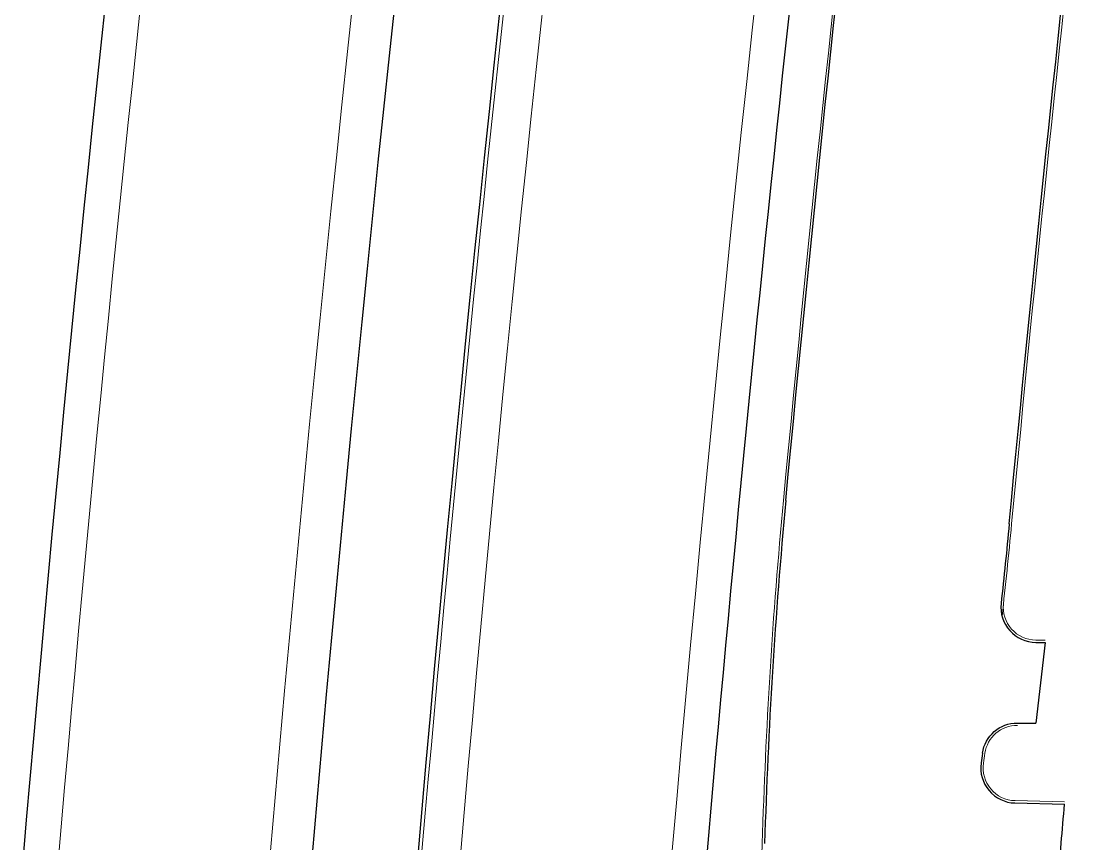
# Model space of a CAD drawing. Extents: x 2536801 to 2538856, y 7112140 to 7131569.
# Drawn here: x 2538174.3 to 2538478.9, y 7128729.5 to 7128963.8 of the extents above; entities that cross this region are included whole.
import ezdxf

# ---------------------------------------------------------------- set-up
doc = ezdxf.new("R2010")
doc.units = 0
doc.header["$LTSCALE"] = 100
doc.header["$MEASUREMENT"] = 0
for name, color, linetype, lineweight in [('D_BOC_FR', 3, 'Continuous', 13), ('D_CTB_1', 2, 'Continuous', 0), ('D_DRVWY_1', 6, 'Continuous', 30), ('D_EOS_ML', 7, 'Continuous', 30), ('D_EOT_ML', 7, 'Continuous', 13), ('D_FOC_FR', 3, 'Continuous', 30)]:
    doc.layers.add(name, color=color, linetype=linetype, lineweight=lineweight)

msp = doc.modelspace()

# ---------------------------------------------------------------- linework, layer by layer
at = {"layer": 'D_BOC_FR', "lineweight": 0}
msp.add_line((2538380.6, 7128563.93), (2538385.4, 7128729.55), dxfattribs=at)
at = {"layer": 'D_BOC_FR', "lineweight": 0, "extrusion": (0, 0, -1)}
for centre, radius, start, end in [((-2549393.07, 7127787.5), 11050.67, 5.399244, 6.649119), ((-2549393.07, 7127787.5), 10985.33, 5.396168, 6.526819), ((-2536962.4, 7128961.71), 1500.67, 185.39617, 186.40426), ((-2536962.4, 7128961.71), 1500.67, 187.9074, 188.01394)]:
    msp.add_arc(centre, radius, start, end, dxfattribs=at)
at = {"layer": 'D_BOC_FR', "lineweight": 0}
msp.add_arc((2539885.44, 7128686.11), 1500.67, 174.60076, 178.34116, dxfattribs=at)
at = {"layer": 'D_CTB_1', "linetype": 'Continuous', "lineweight": 0, "ltscale": 0.025, "extrusion": (0, 0, -1)}
msp.add_arc((-2549729.58, 7127736.07), 11484, 1.824925, 8.089181, dxfattribs=at)
at = {"layer": 'D_DRVWY_1'}
for p, q in [((2538465.96, 7128786.84), (2538463.28, 7128763.86)), ((2538463.32, 7128786.86), (2538465.96, 7128786.84)), ((2538458.09, 7128763.89), (2538463.28, 7128763.86)), ((2538457.39, 7128741.11), (2538471.52, 7128740.74))]:
    msp.add_line(p, q, dxfattribs=at)
at = {"layer": 'D_DRVWY_1', "lineweight": 0}
for p, q in [((2538463.32, 7128787.52), (2538465.96, 7128787.51)), ((2538457.4, 7128741.77), (2538471.54, 7128741.41))]:
    msp.add_line(p, q, dxfattribs=at)
at = {"layer": 'D_DRVWY_1'}
for centre, start, end in [((2538463.38, 7128796.86), 173.7324, 269.677), ((2538457.64, 7128751.1), 171.9828, 268.5221)]:
    msp.add_arc(centre, 10, start, end, dxfattribs=at)
at = {"layer": 'D_DRVWY_1', "lineweight": 0}
for centre, start, end in [((2538463.38, 7128796.86), 173.7324, 269.677), ((2538457.64, 7128751.1), 171.454, 268.5221)]:
    msp.add_arc(centre, 9.33, start, end, dxfattribs=at)
at = {"layer": 'D_DRVWY_1', "extrusion": (0, 0, -1)}
for centre, radius, start, end in [((-2538458.03, 7128753.89), 10, 7.9107, 90.323), ((-2549394.64, 7127787.46), 10964.64, 4.871438, 4.987685)]:
    msp.add_arc(centre, radius, start, end, dxfattribs=at)
at = {"layer": 'D_DRVWY_1', "lineweight": 0, "extrusion": (0, 0, -1)}
msp.add_arc((-2538458.03, 7128753.89), 9.33, 8.4395, 90.323, dxfattribs=at)
at = {"layer": 'D_EOS_ML', "extrusion": (0, 0, -1)}
for radius, start, end in [(11515, 1.824925, 11.529987), (11485, 1.824925, 10.322938), (11597, 2.41046, 9.790869), (11403, 3.52727, 8.520802)]:
    msp.add_arc((-2549729.58, 7127736.07), radius, start, end, dxfattribs=at)
at = {"layer": 'D_EOT_ML', "extrusion": (0, 0, -1)}
for radius, start, end in [(11527, 1.824925, 11.529987), (11473, 1.824925, 10.322649), (11587, 2.561278, 9.648459), (11413, 3.65794, 8.372641)]:
    msp.add_arc((-2549729.58, 7127736.07), radius, start, end, dxfattribs=at)
at = {"layer": 'D_FOC_FR', "extrusion": (0, 0, -1)}
for centre, radius, start, end in [((-2549393.07, 7127787.5), 11050, 5.399244, 6.652949), ((-2549393.07, 7127787.5), 10986, 5.396168, 6.500081), ((-2536962.4, 7128961.71), 1500, 185.39617, 186.26758), ((-2536962.4, 7128961.71), 1500, 187.91069, 188.01723)]:
    msp.add_arc(centre, radius, start, end, dxfattribs=at)
at = {"layer": 'D_FOC_FR'}
msp.add_arc((2539885.44, 7128686.11), 1500, 174.60076, 178.34116, dxfattribs=at)

doc.saveas('drawing.dxf')
